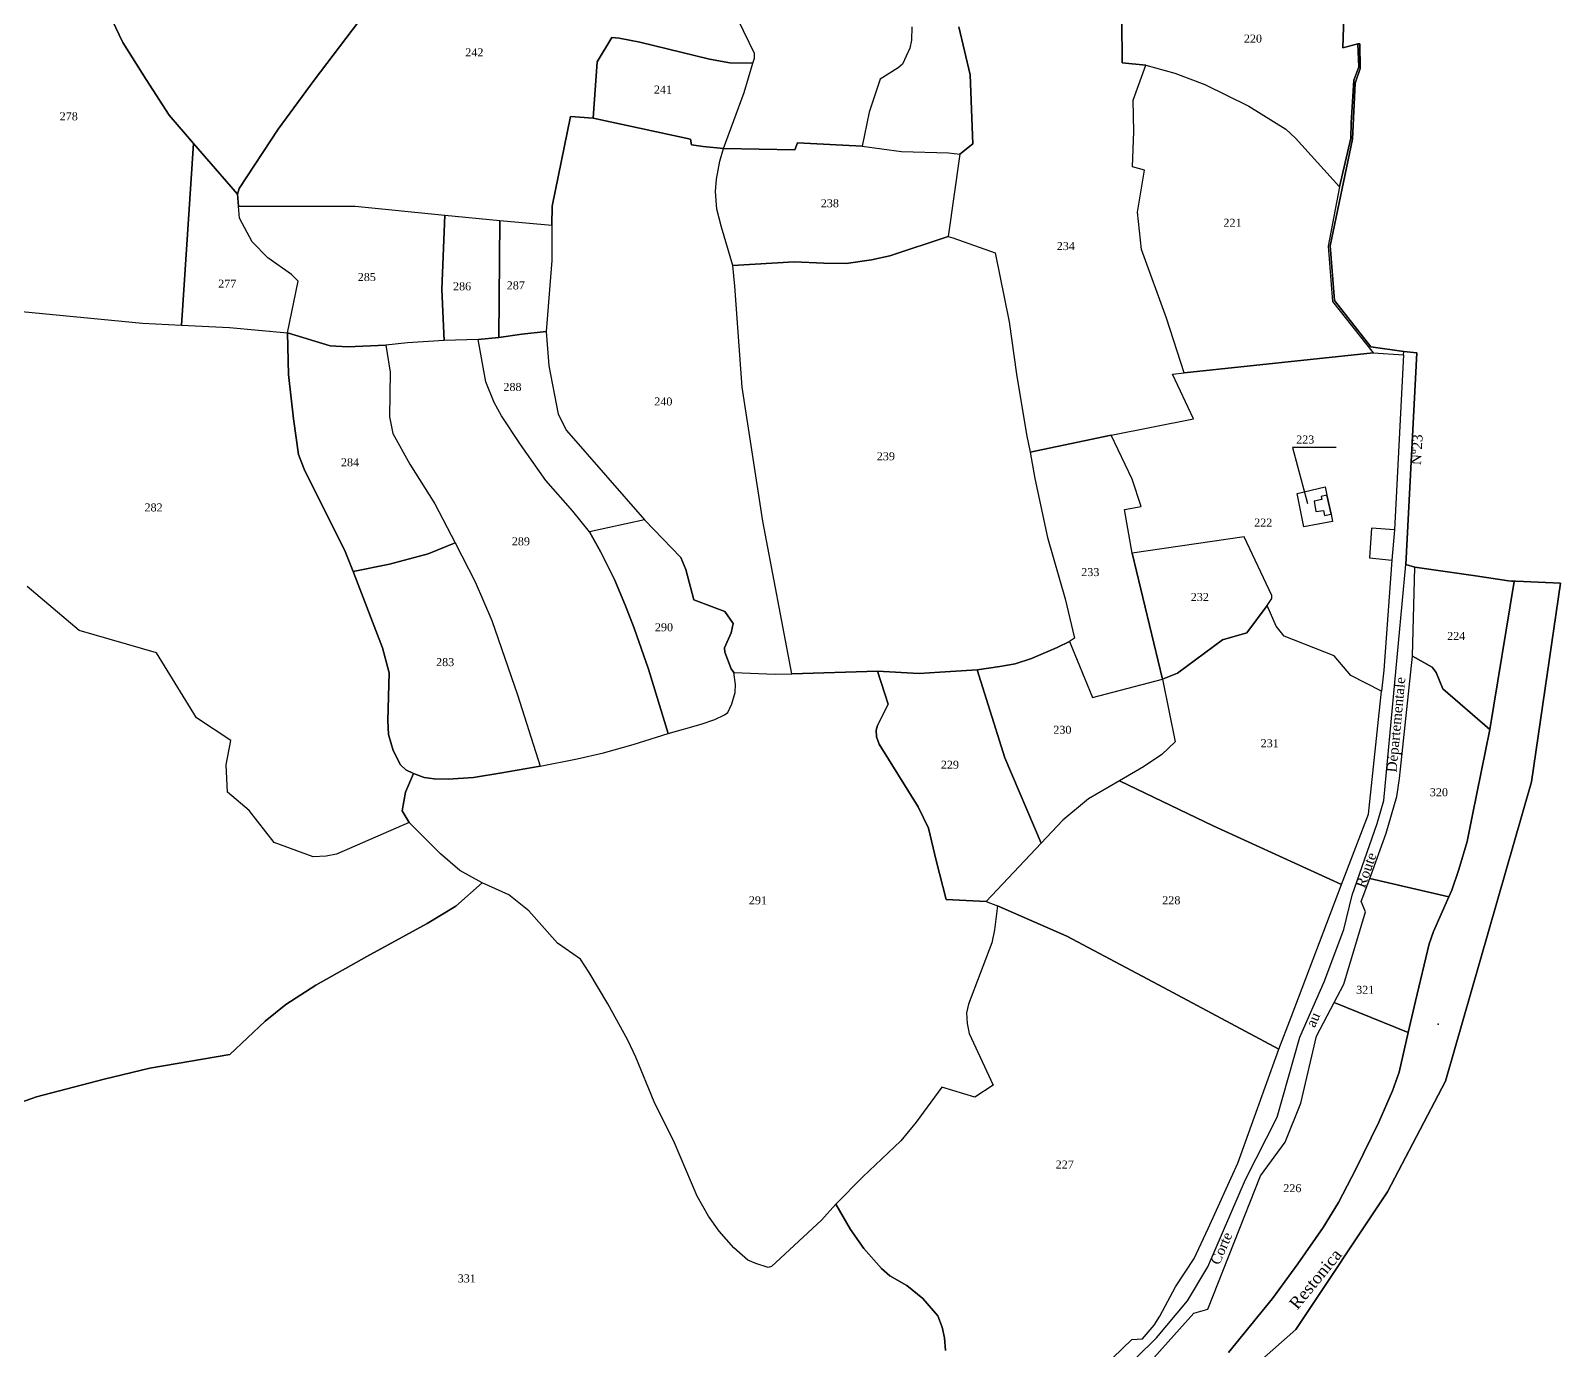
# Model space of a CAD drawing. Extents: x 1204521 to 1207304, y 6151741 to 6153999.
# Drawn here: x 1206921.8 to 1207304, y 6152571.2 to 6152900.9 of the extents above; entities that cross this region are included whole.
import ezdxf

# ---------------------------------------------------------------- set-up
doc = ezdxf.new("R2010")
doc.units = 0
doc.linetypes.add('CONTINU', pattern=[0])
doc.layers.get('0').update_dxf_attribs({"linetype": 'CONTINU'})
for name, color, linetype in [('1FLECHEFL', 7, 'CONTINU'), ('1LIEUDIT', 7, 'CONTINU'), ('1PARCELLE', 7, 'CONTINU'), ('1SECTION', 7, 'CONTINU'), ('1SUBDSECT', 7, 'CONTINU'), ('1TRONFLUV', 7, 'CONTINU'), ('1TROUPARCELLE', 7, 'CONTINU'), ('1ZONCOMM', 7, 'CONTINU'), ('3BATIDUR', 7, 'CONTINU'), ('3FISCLINE', 7, 'CONTINUOUS'), ('3FLECHEPAR', 7, 'CONTINU'), ('3PARCELLETEX', 7, 'CONTINU'), ('3TRONFLUVTEX', 7, 'CONTINU'), ('3ZONCOMMTEX', 7, 'CONTINU')]:
    doc.layers.add(name, color=color, linetype=linetype)
doc.styles.get("Standard").update_dxf_attribs({"font": 'Times New Roman'})

# ---------------------------------------------------------------- blocks, each defined once
blk = doc.blocks.new('FLECHRU1')
blk.add_point((0, 0))

msp = doc.modelspace()

# ---------------------------------------------------------------- linework, layer by layer
at = {"layer": '1LIEUDIT'}
msp.add_lwpolyline([(1207250.22, 6152914.63), (1207249.65, 6152896.57), (1207253.4, 6152897.56), (1207253.9, 6152897.61), (1207253.96, 6152891.45), (1207252.77, 6152887.75), (1207252.06, 6152873.74), (1207246.48, 6152847.1), (1207247.59, 6152833.44), (1207256.67, 6152821.86), (1207264.89, 6152820.73), (1207268.16, 6152820.4), (1207265.38, 6152767.48), (1207267.68, 6152766.8), (1207282.81, 6152764.67), (1207291.03, 6152763.44), (1207304.02, 6152762.84), (1207296.79, 6152713.23), (1207275.31, 6152638.39), (1207260.78, 6152610.76), (1207237.88, 6152576.41), (1207181.26, 6152526.37)], dxfattribs=at)
at = {"layer": '1PARCELLE'}
for points in [[(1206919.6, 6152830.68), (1206949.74, 6152827.82), (1206959.51, 6152827.29), (1206962.51, 6152872.69), (1206956.4, 6152879.77), (1206950.69, 6152888.67), (1206944.87, 6152897.94), (1206942.13, 6152903.52), (1206939.71, 6152910.01), (1206937.77, 6152916.5), (1206935.26, 6152927.65), (1206932.68, 6152941.84), (1206931.12, 6152957.66), (1206907.62, 6152941.37)], [(1206942.13, 6152903.52), (1206944.87, 6152897.94), (1206950.69, 6152888.67), (1206956.4, 6152879.77), (1206962.51, 6152872.69), (1206973.51, 6152860.03), (1206973.88, 6152861.48), (1206983.68, 6152876.3), (1206992.65, 6152888.48), (1207005.31, 6152905.16)], [(1207005.31, 6152905.16), (1206992.65, 6152888.48), (1206983.68, 6152876.3), (1206973.88, 6152861.48), (1206973.51, 6152860.03), (1206973.71, 6152857.05), (1207002.91, 6152857), (1207025.28, 6152854.78), (1207039.02, 6152853.41), (1207052.03, 6152852.32), (1207052.1, 6152857.01), (1207056.68, 6152879.41), (1207062.35, 6152879.03), (1207063.38, 6152893.05), (1207067, 6152899.16), (1207068.86, 6152899.01), (1207073.97, 6152897.99), (1207091.4, 6152893.77), (1207096.52, 6152892.8), (1207102.23, 6152892.75), (1207102.66, 6152893.97), (1207102.7, 6152895.18), (1207098.55, 6152903.62)], [(1207141.93, 6152901.79), (1207141.88, 6152898.46), (1207141.46, 6152896.54), (1207139.65, 6152892.49), (1207138.53, 6152891.59), (1207134.02, 6152888.78), (1207131.32, 6152880.49), (1207129.59, 6152872.06), (1207113.41, 6152872.84), (1207112.73, 6152871.11), (1207094.93, 6152871.47), (1207094.93, 6152871.47), (1207100.05, 6152885.46), (1207102.23, 6152892.75), (1207102.66, 6152893.97), (1207102.7, 6152895.18), (1207098.55, 6152903.62)], [(1207141.93, 6152901.79), (1207141.88, 6152898.46), (1207141.46, 6152896.54), (1207139.65, 6152892.49), (1207138.53, 6152891.59), (1207134.02, 6152888.78), (1207131.32, 6152880.49), (1207129.59, 6152872.06), (1207139.35, 6152870.69), (1207151.13, 6152870.36), (1207154, 6152870.01), (1207157.24, 6152872.62), (1207156.55, 6152889.86), (1207153.71, 6152901.86)], [(1207153.71, 6152901.86), (1207156.55, 6152889.86), (1207157.24, 6152872.62), (1207154, 6152870.01), (1207151.02, 6152849.44), (1207152.25, 6152849.14), (1207162.76, 6152845.33), (1207166.33, 6152828.16), (1207168.14, 6152815.08), (1207170.59, 6152800), (1207171.54, 6152795.57), (1207191.8, 6152799.79), (1207212.33, 6152803.92), (1207207.08, 6152815.08), (1207209.98, 6152815.43), (1207209.98, 6152815.43), (1207205.62, 6152829.07), (1207199.39, 6152846.18), (1207198.34, 6152855.55), (1207200.11, 6152866.01), (1207197.13, 6152866.85), (1207197.42, 6152875.66), (1207197.28, 6152883.47), (1207200.43, 6152892.29), (1207194.53, 6152892.85), (1207194.48, 6152903.51)], [(1206919.6, 6152830.68), (1206949.74, 6152827.82), (1206959.51, 6152827.29), (1206971.52, 6152826.71), (1206986, 6152825.41), (1206986.25, 6152815.01), (1206987.47, 6152803.9), (1206988.75, 6152794.99), (1206990.18, 6152791.33), (1207000.4, 6152770.76), (1207002.38, 6152765.79), (1207009.74, 6152746.66), (1207011.34, 6152740.48), (1207011.03, 6152728.55), (1207011.2, 6152725.06), (1207012.35, 6152721.08), (1207014.18, 6152717.48), (1207015.57, 6152716.22), (1207017.42, 6152715.27), (1207015.47, 6152710.62), (1207014.66, 6152705.99), (1207016.37, 6152703.06), (1207016.37, 6152703.06), (1206998.21, 6152695.15), (1206995.67, 6152694.64), (1206992.37, 6152694.51), (1206982.63, 6152698.08), (1206976.4, 6152706.09), (1206970.99, 6152710.65), (1206970.69, 6152717.42), (1206971.79, 6152723.51), (1206963.22, 6152729.16), (1206953.22, 6152745.43), (1206933.91, 6152751.02), (1206920.9, 6152761.97)], [(1206918.06, 6152632.72), (1206923.3, 6152634.53), (1206940.13, 6152638.89), (1206951.54, 6152641.65), (1206971.57, 6152645.11), (1206980.41, 6152653.4), (1206985.52, 6152657.56), (1206993.08, 6152662.42), (1207005.81, 6152669.57), (1207020.85, 6152677.83), (1207028.04, 6152682.17), (1207034.59, 6152687.94), (1207034.59, 6152687.94), (1207029.06, 6152691.08), (1207024.24, 6152695.24), (1207016.37, 6152703.06), (1206998.21, 6152695.15), (1206995.67, 6152694.64), (1206992.37, 6152694.51), (1206982.63, 6152698.08), (1206976.4, 6152706.09), (1206970.99, 6152710.65), (1206970.69, 6152717.42), (1206971.79, 6152723.51), (1206963.22, 6152729.16), (1206953.22, 6152745.43), (1206933.91, 6152751.02), (1206920.9, 6152761.97)], [(1207150.37, 6152571.14), (1207150.13, 6152574.28), (1207149.53, 6152576.98), (1207148.45, 6152579.82), (1207144.7, 6152584.15), (1207140.71, 6152587.35), (1207136.51, 6152589.83), (1207134.4, 6152591.61), (1207130, 6152596.6), (1207126.65, 6152601.39), (1207122.95, 6152607.68), (1207119.43, 6152603.72), (1207106.89, 6152592.09), (1207106.09, 6152591.9), (1207103.01, 6152592.86), (1207101.02, 6152593.7), (1207097.5, 6152596.83), (1207093.87, 6152600.96), (1207091.2, 6152604.73), (1207088.35, 6152609.69), (1207082.67, 6152623.05), (1207077.59, 6152633.3), (1207072.98, 6152644.44), (1207071.03, 6152648.67), (1207066.03, 6152657.77), (1207061.36, 6152665.56), (1207059.19, 6152668.9), (1207053.47, 6152672.92), (1207046.27, 6152680.96), (1207041.26, 6152685.02), (1207034.59, 6152687.94), (1207034.59, 6152687.94), (1207028.04, 6152682.17), (1207020.85, 6152677.83), (1207005.81, 6152669.57), (1206993.08, 6152662.42), (1206985.52, 6152657.56), (1206980.41, 6152653.4), (1206971.57, 6152645.11), (1206951.54, 6152641.65), (1206940.13, 6152638.89), (1206923.3, 6152634.53), (1206918.06, 6152632.72)], [(1207173.05, 6152550.86), (1207196.93, 6152573.93), (1207199.61, 6152574.06), (1207202.53, 6152577.51), (1207203.95, 6152579.71), (1207207.83, 6152587.03), (1207212.55, 6152594.09), (1207215.97, 6152601.64), (1207223.41, 6152617.92), (1207233.66, 6152646.42), (1207204.85, 6152661.82), (1207180.67, 6152674.62), (1207163.37, 6152682.24), (1207163.37, 6152682.24), (1207162.64, 6152676.26), (1207161.99, 6152673), (1207156.13, 6152657.68), (1207155.64, 6152655.47), (1207155.79, 6152652.81), (1207156.33, 6152650.3), (1207162.32, 6152637.39), (1207157.75, 6152634.42), (1207149.46, 6152636.89), (1207143.08, 6152628.22), (1207139.25, 6152623.53), (1207129.75, 6152614.57), (1207122.95, 6152607.68), (1207126.65, 6152601.39), (1207130, 6152596.6), (1207134.4, 6152591.61), (1207136.51, 6152589.83), (1207140.71, 6152587.35), (1207144.7, 6152584.15), (1207148.45, 6152579.82), (1207149.53, 6152576.98), (1207150.13, 6152574.28), (1207150.37, 6152571.14)], [(1207202.41, 6152569.32), (1207212.39, 6152580.46), (1207215.92, 6152581.44), (1207229.05, 6152614.78), (1207235.23, 6152623.2), (1207239.14, 6152632.95), (1207243.04, 6152649.71), (1207247.5, 6152658.11), (1207247.5, 6152658.11), (1207266.01, 6152650.62), (1207263.71, 6152640.67), (1207262.05, 6152636.02), (1207258.62, 6152628.18), (1207252.91, 6152616.44), (1207248.56, 6152608.13), (1207244.77, 6152601.84), (1207238.39, 6152592.83), (1207232.11, 6152584.15), (1207221.06, 6152570.61)]]:
    msp.add_lwpolyline(points, dxfattribs=at)
for points in [[(1207249.39, 6152916.88), (1207205.54, 6152914.61), (1207191.13, 6152922.53), (1207194.34, 6152904.72), (1207194.48, 6152903.51), (1207194.53, 6152892.85), (1207200.43, 6152892.29), (1207207.72, 6152890.23), (1207215.16, 6152887.39), (1207226.15, 6152882.03), (1207235.39, 6152876.24), (1207237.82, 6152874.04), (1207248.83, 6152861.85), (1207251.62, 6152874), (1207251.75, 6152877.83), (1207252.39, 6152888.47), (1207253.68, 6152891.83), (1207253.4, 6152897.56), (1207249.65, 6152896.57), (1207250.22, 6152914.63), (1207249.39, 6152916.88)], [(1207062.35, 6152879.03), (1207086.65, 6152873.74), (1207086.96, 6152872.33), (1207089.81, 6152871.9), (1207094.93, 6152871.47), (1207100.05, 6152885.46), (1207102.23, 6152892.75), (1207096.52, 6152892.8), (1207091.4, 6152893.77), (1207073.97, 6152897.99), (1207068.86, 6152899.01), (1207067, 6152899.16), (1207063.38, 6152893.05), (1207062.35, 6152879.03)], [(1207248.83, 6152861.85), (1207245.96, 6152847.01), (1207247.06, 6152833.24), (1207257.27, 6152820.42), (1207209.98, 6152815.43), (1207205.62, 6152829.07), (1207199.39, 6152846.18), (1207198.34, 6152855.55), (1207200.11, 6152866.01), (1207197.13, 6152866.85), (1207197.42, 6152875.66), (1207197.28, 6152883.47), (1207200.43, 6152892.29), (1207207.72, 6152890.23), (1207215.16, 6152887.39), (1207226.15, 6152882.03), (1207235.39, 6152876.24), (1207237.82, 6152874.04), (1207248.83, 6152861.85)], [(1207075.19, 6152778.7), (1207084.24, 6152769.23), (1207085.53, 6152766.25), (1207087.47, 6152758.67), (1207095.26, 6152755.76), (1207097.37, 6152752.78), (1207096.82, 6152750.46), (1207095.18, 6152746.69), (1207095.21, 6152745.57), (1207096.84, 6152741.48), (1207097.52, 6152740.53), (1207107.81, 6152740.07), (1207111.99, 6152740.18), (1207104.77, 6152778.32), (1207099.55, 6152811.77), (1207097.77, 6152837.01), (1207097.24, 6152842.17), (1207094.39, 6152851.77), (1207093.27, 6152856.28), (1207092.95, 6152860.7), (1207093.18, 6152863.78), (1207094.01, 6152868.3), (1207094.93, 6152871.47), (1207089.81, 6152871.9), (1207086.96, 6152872.33), (1207086.65, 6152873.74), (1207062.35, 6152879.03), (1207056.68, 6152879.41), (1207052.1, 6152857.01), (1207052.03, 6152852.32), (1207052.04, 6152843.45), (1207050.59, 6152825.69), (1207051.25, 6152817.17), (1207053.64, 6152805.07), (1207055.69, 6152800.98), (1207075.19, 6152778.7)], [(1206973.51, 6152860.03), (1206962.51, 6152872.69), (1206959.51, 6152827.29), (1206971.52, 6152826.71), (1206986, 6152825.41), (1206988.65, 6152838.3), (1206987.01, 6152839.94), (1206981.04, 6152844.09), (1206977.16, 6152848.13), (1206973.96, 6152854.01), (1206973.71, 6152857.05), (1206973.51, 6152860.03)], [(1207097.24, 6152842.17), (1207094.39, 6152851.77), (1207093.27, 6152856.28), (1207092.95, 6152860.7), (1207093.18, 6152863.78), (1207094.01, 6152868.3), (1207094.93, 6152871.47), (1207112.73, 6152871.11), (1207113.41, 6152872.84), (1207129.59, 6152872.06), (1207139.35, 6152870.69), (1207151.13, 6152870.36), (1207154, 6152870.01), (1207151.02, 6152849.44), (1207136.46, 6152844.65), (1207131.87, 6152843.58), (1207125.58, 6152842.67), (1207119.97, 6152842.79), (1207112.57, 6152843.1), (1207097.24, 6152842.17)], [(1206986, 6152825.41), (1206988.65, 6152838.3), (1206987.01, 6152839.94), (1206981.04, 6152844.09), (1206977.16, 6152848.13), (1206973.96, 6152854.01), (1206973.71, 6152857.05), (1207002.91, 6152857), (1207025.28, 6152854.78), (1207024.51, 6152836.18), (1207025.08, 6152823.5), (1207015.96, 6152822.85), (1207010.58, 6152822.28), (1207000.97, 6152821.92), (1206996.65, 6152822.14), (1206986, 6152825.41)], [(1207025.28, 6152854.78), (1207039.02, 6152853.41), (1207038.82, 6152824.2), (1207033.58, 6152823.68), (1207025.08, 6152823.5), (1207024.51, 6152836.18), (1207025.28, 6152854.78)], [(1207052.03, 6152852.32), (1207052.04, 6152843.45), (1207050.59, 6152825.69), (1207044.53, 6152825.01), (1207038.82, 6152824.2), (1207039.02, 6152853.41), (1207052.03, 6152852.32)], [(1207111.99, 6152740.18), (1207104.77, 6152778.32), (1207099.55, 6152811.77), (1207097.77, 6152837.01), (1207097.24, 6152842.17), (1207112.57, 6152843.1), (1207119.97, 6152842.79), (1207125.58, 6152842.67), (1207131.87, 6152843.58), (1207136.46, 6152844.65), (1207151.02, 6152849.44), (1207152.25, 6152849.14), (1207162.76, 6152845.33), (1207166.33, 6152828.16), (1207168.14, 6152815.08), (1207170.59, 6152800), (1207171.54, 6152795.57), (1207172.71, 6152789.02), (1207175.89, 6152774.22), (1207180.31, 6152758.92), (1207182.64, 6152749.09), (1207181.37, 6152748.31), (1207178.25, 6152746.79), (1207171.85, 6152744), (1207167.8, 6152742.7), (1207163.94, 6152742.06), (1207158.31, 6152741.19), (1207148.97, 6152740.59), (1207143.82, 6152740.31), (1207133.43, 6152740.85), (1207111.99, 6152740.18)], [(1207002.38, 6152765.79), (1207000.4, 6152770.76), (1206990.18, 6152791.33), (1206988.75, 6152794.99), (1206987.47, 6152803.9), (1206986.25, 6152815.01), (1206986, 6152825.41), (1206996.65, 6152822.14), (1207000.97, 6152821.92), (1207010.58, 6152822.28), (1207011.65, 6152815.59), (1207011.43, 6152804.41), (1207012.3, 6152800.23), (1207016.54, 6152792.59), (1207022.76, 6152782.67), (1207027.87, 6152772.89), (1207021.09, 6152770.17), (1207011.46, 6152767.58), (1207002.38, 6152765.79)], [(1207027.87, 6152772.89), (1207032.83, 6152763.19), (1207037.03, 6152753.49), (1207043.43, 6152734.96), (1207049.08, 6152717.13), (1207058.39, 6152718.99), (1207064.97, 6152720.42), (1207072.32, 6152722.56), (1207081.09, 6152725.26), (1207076.21, 6152741.33), (1207072.56, 6152751.61), (1207070.45, 6152757.18), (1207067.69, 6152763.74), (1207064.3, 6152770.56), (1207061.45, 6152775.65), (1207057.28, 6152780.87), (1207050.53, 6152788.47), (1207044.2, 6152797.47), (1207039.43, 6152804.63), (1207037.62, 6152807.94), (1207035.5, 6152813.17), (1207033.58, 6152823.68), (1207025.08, 6152823.5), (1207015.96, 6152822.85), (1207010.58, 6152822.28), (1207011.65, 6152815.59), (1207011.43, 6152804.41), (1207012.3, 6152800.23), (1207016.54, 6152792.59), (1207022.76, 6152782.67), (1207027.87, 6152772.89)], [(1207075.19, 6152778.7), (1207061.45, 6152775.65), (1207057.28, 6152780.87), (1207050.53, 6152788.47), (1207044.2, 6152797.47), (1207039.43, 6152804.63), (1207037.62, 6152807.94), (1207035.5, 6152813.17), (1207033.58, 6152823.68), (1207038.82, 6152824.2), (1207044.53, 6152825.01), (1207050.59, 6152825.69), (1207051.25, 6152817.17), (1207053.64, 6152805.07), (1207055.69, 6152800.98), (1207075.19, 6152778.7)], [(1207251.67, 6152739.8), (1207247.53, 6152744.72), (1207235.01, 6152749.62), (1207232.97, 6152752.08), (1207230.75, 6152757.3), (1207231.89, 6152759.02), (1207231.96, 6152759.77), (1207225.02, 6152774.41), (1207197.02, 6152770.31), (1207195.08, 6152781.27), (1207199.29, 6152781.98), (1207197.03, 6152788.8), (1207191.8, 6152799.79), (1207212.33, 6152803.92), (1207207.08, 6152815.08), (1207209.98, 6152815.43), (1207257.27, 6152820.42), (1207264.81, 6152819.91), (1207262.56, 6152776.13), (1207261.93, 6152768.55), (1207259.88, 6152741.08), (1207259.3, 6152735.87), (1207251.67, 6152739.8)], [(1207197.02, 6152770.31), (1207195.08, 6152781.27), (1207199.29, 6152781.98), (1207197.03, 6152788.8), (1207191.8, 6152799.79), (1207171.54, 6152795.57), (1207172.71, 6152789.02), (1207175.89, 6152774.22), (1207180.31, 6152758.92), (1207182.64, 6152749.09), (1207181.37, 6152748.31), (1207187.12, 6152734.25), (1207204.57, 6152738.88), (1207197.02, 6152770.31)], [(1207247.08, 6152778.27), (1207239.9, 6152776.89), (1207238.25, 6152785.23), (1207245.27, 6152786.9), (1207245.66, 6152784.79), (1207246.71, 6152780.07), (1207247.08, 6152778.27)], [(1207075.19, 6152778.7), (1207061.45, 6152775.65), (1207064.3, 6152770.56), (1207067.69, 6152763.74), (1207070.45, 6152757.18), (1207072.56, 6152751.61), (1207076.21, 6152741.33), (1207081.09, 6152725.26), (1207089.37, 6152727.59), (1207092.75, 6152728.81), (1207095.17, 6152729.94), (1207095.99, 6152730.57), (1207097.03, 6152732.69), (1207097.83, 6152735.55), (1207097.95, 6152737.51), (1207097.52, 6152740.53), (1207096.84, 6152741.48), (1207095.21, 6152745.57), (1207095.18, 6152746.69), (1207096.82, 6152750.46), (1207097.37, 6152752.78), (1207095.26, 6152755.76), (1207087.47, 6152758.67), (1207085.53, 6152766.25), (1207084.24, 6152769.23), (1207075.19, 6152778.7)], [(1207230.75, 6152757.3), (1207231.89, 6152759.02), (1207231.96, 6152759.77), (1207225.02, 6152774.41), (1207197.02, 6152770.31), (1207204.57, 6152738.88), (1207208.36, 6152740.34), (1207219.56, 6152748.65), (1207225.67, 6152750.45), (1207230.75, 6152757.3)], [(1207017.42, 6152715.27), (1207015.57, 6152716.22), (1207014.18, 6152717.48), (1207012.35, 6152721.08), (1207011.2, 6152725.06), (1207011.03, 6152728.55), (1207011.34, 6152740.48), (1207009.74, 6152746.66), (1207002.38, 6152765.79), (1207011.46, 6152767.58), (1207021.09, 6152770.17), (1207027.87, 6152772.89), (1207032.83, 6152763.19), (1207037.03, 6152753.49), (1207043.43, 6152734.96), (1207049.08, 6152717.13), (1207039.52, 6152715.43), (1207032.41, 6152714.29), (1207026.1, 6152713.85), (1207022.6, 6152713.93), (1207020.1, 6152714.31), (1207017.42, 6152715.27)], [(1207267.09, 6152744.62), (1207267.68, 6152766.8), (1207282.81, 6152764.67), (1207291.03, 6152763.44), (1207292.43, 6152763.29), (1207286.42, 6152726.32), (1207274.63, 6152736.45), (1207272.95, 6152740.49), (1207271.98, 6152741.87), (1207267.09, 6152744.62)], [(1207259.3, 6152735.87), (1207251.67, 6152739.8), (1207247.53, 6152744.72), (1207235.01, 6152749.62), (1207232.97, 6152752.08), (1207230.75, 6152757.3), (1207225.67, 6152750.45), (1207219.56, 6152748.65), (1207208.36, 6152740.34), (1207204.57, 6152738.88), (1207207.77, 6152723.23), (1207204.41, 6152720.07), (1207199.84, 6152716.99), (1207193.85, 6152713.43), (1207217.29, 6152702.21), (1207249.3, 6152687.53), (1207256.05, 6152705.12), (1207259.3, 6152735.87)], [(1207158.31, 6152741.19), (1207163.94, 6152742.06), (1207167.8, 6152742.7), (1207171.85, 6152744), (1207178.25, 6152746.79), (1207181.37, 6152748.31), (1207187.12, 6152734.25), (1207204.57, 6152738.88), (1207207.77, 6152723.23), (1207204.41, 6152720.07), (1207199.84, 6152716.99), (1207193.85, 6152713.43), (1207186.11, 6152708.94), (1207179.7, 6152703.66), (1207174.25, 6152697.87), (1207165.18, 6152719.19), (1207158.31, 6152741.19)], [(1207267.09, 6152744.62), (1207271.98, 6152741.87), (1207272.95, 6152740.49), (1207274.63, 6152736.45), (1207286.42, 6152726.32), (1207282.04, 6152704.95), (1207280.69, 6152698.29), (1207278.61, 6152691.34), (1207276.93, 6152686.12), (1207276.11, 6152684.47), (1207256.43, 6152689.09), (1207260.48, 6152700.37), (1207263.19, 6152709.55), (1207263.8, 6152714.01), (1207267.09, 6152744.62)], [(1207034.59, 6152687.94), (1207029.06, 6152691.08), (1207024.24, 6152695.24), (1207016.37, 6152703.06), (1207014.66, 6152705.99), (1207015.47, 6152710.62), (1207017.42, 6152715.27), (1207020.1, 6152714.31), (1207022.6, 6152713.93), (1207026.1, 6152713.85), (1207032.41, 6152714.29), (1207039.52, 6152715.43), (1207049.08, 6152717.13), (1207058.39, 6152718.99), (1207064.97, 6152720.42), (1207072.32, 6152722.56), (1207081.09, 6152725.26), (1207089.37, 6152727.59), (1207092.75, 6152728.81), (1207095.17, 6152729.94), (1207095.99, 6152730.57), (1207097.03, 6152732.69), (1207097.83, 6152735.55), (1207097.95, 6152737.51), (1207097.52, 6152740.53), (1207107.81, 6152740.07), (1207111.99, 6152740.18), (1207133.43, 6152740.85), (1207136.06, 6152732.61), (1207133.43, 6152727.29), (1207133.03, 6152726.09), (1207133.11, 6152724.47), (1207133.81, 6152722.66), (1207143.54, 6152706.95), (1207146.15, 6152701.65), (1207148.01, 6152693.59), (1207150.55, 6152683.83), (1207160.55, 6152683.29), (1207163.37, 6152682.24), (1207162.64, 6152676.26), (1207161.99, 6152673), (1207156.13, 6152657.68), (1207155.64, 6152655.47), (1207155.79, 6152652.81), (1207156.33, 6152650.3), (1207162.32, 6152637.39), (1207157.75, 6152634.42), (1207149.46, 6152636.89), (1207143.08, 6152628.22), (1207139.25, 6152623.53), (1207129.75, 6152614.57), (1207122.95, 6152607.68), (1207119.43, 6152603.72), (1207106.89, 6152592.09), (1207106.09, 6152591.9), (1207103.01, 6152592.86), (1207101.02, 6152593.7), (1207097.5, 6152596.83), (1207093.87, 6152600.96), (1207091.2, 6152604.73), (1207088.35, 6152609.69), (1207082.67, 6152623.05), (1207077.59, 6152633.3), (1207072.98, 6152644.44), (1207071.03, 6152648.67), (1207066.03, 6152657.77), (1207061.36, 6152665.56), (1207059.19, 6152668.9), (1207053.47, 6152672.92), (1207046.27, 6152680.96), (1207041.26, 6152685.02), (1207034.59, 6152687.94)], [(1207133.43, 6152740.85), (1207143.82, 6152740.31), (1207148.97, 6152740.59), (1207158.31, 6152741.19), (1207165.18, 6152719.19), (1207174.25, 6152697.87), (1207160.55, 6152683.29), (1207150.55, 6152683.83), (1207148.01, 6152693.59), (1207146.15, 6152701.65), (1207143.54, 6152706.95), (1207133.81, 6152722.66), (1207133.11, 6152724.47), (1207133.03, 6152726.09), (1207133.43, 6152727.29), (1207136.06, 6152732.61), (1207133.43, 6152740.85)], [(1207174.25, 6152697.87), (1207160.55, 6152683.29), (1207163.37, 6152682.24), (1207180.67, 6152674.62), (1207204.85, 6152661.82), (1207233.66, 6152646.42), (1207236.72, 6152654.43), (1207249.3, 6152687.53), (1207217.29, 6152702.21), (1207193.85, 6152713.43), (1207186.11, 6152708.94), (1207179.7, 6152703.66), (1207174.25, 6152697.87)], [(1207256.43, 6152689.09), (1207276.11, 6152684.47), (1207272.29, 6152675.8), (1207271.25, 6152672.78), (1207267.85, 6152658.39), (1207266.01, 6152650.62), (1207247.5, 6152658.11), (1207249.89, 6152662.64), (1207255.3, 6152680.74), (1207254.25, 6152683.31), (1207256.43, 6152689.09)]]:
    msp.add_lwpolyline(points, close=True, dxfattribs=at)
at = {"layer": '1SECTION'}
msp.add_lwpolyline([(1207250.22, 6152914.63), (1207249.65, 6152896.57), (1207253.4, 6152897.56), (1207253.9, 6152897.61), (1207253.96, 6152891.45), (1207252.77, 6152887.75), (1207252.06, 6152873.74), (1207246.48, 6152847.1), (1207247.59, 6152833.44), (1207256.67, 6152821.86), (1207264.89, 6152820.73), (1207268.16, 6152820.4), (1207265.38, 6152767.48), (1207267.68, 6152766.8), (1207282.81, 6152764.67), (1207291.03, 6152763.44), (1207304.02, 6152762.84), (1207296.79, 6152713.23), (1207275.31, 6152638.39), (1207260.78, 6152610.76), (1207237.88, 6152576.41), (1207181.26, 6152526.37)], dxfattribs=at)
at = {"layer": '1SUBDSECT'}
msp.add_lwpolyline([(1207181.26, 6152526.37), (1207237.88, 6152576.41), (1207260.78, 6152610.76), (1207275.31, 6152638.39), (1207296.79, 6152713.23), (1207304.02, 6152762.84), (1207291.03, 6152763.44), (1207282.81, 6152764.67), (1207267.68, 6152766.8), (1207265.38, 6152767.48), (1207268.16, 6152820.4), (1207264.89, 6152820.73), (1207256.67, 6152821.86), (1207247.59, 6152833.44), (1207246.48, 6152847.1), (1207252.06, 6152873.74), (1207252.77, 6152887.75), (1207253.96, 6152891.45), (1207253.9, 6152897.61), (1207253.4, 6152897.56), (1207249.65, 6152896.57), (1207250.22, 6152914.63)], dxfattribs=at)
at = {"layer": '1TRONFLUV'}
msp.add_lwpolyline([(1207256.67, 6152821.86), (1207247.59, 6152833.44), (1207246.48, 6152847.1), (1207252.06, 6152873.74), (1207252.77, 6152887.75), (1207253.96, 6152891.45), (1207253.9, 6152897.61), (1207253.4, 6152897.56), (1207253.68, 6152891.83), (1207252.39, 6152888.47), (1207251.75, 6152877.83), (1207251.62, 6152874), (1207248.83, 6152861.85), (1207245.96, 6152847.01), (1207247.06, 6152833.24), (1207257.27, 6152820.42), (1207264.81, 6152819.91), (1207264.89, 6152820.73), (1207256.67, 6152821.86)], close=True, dxfattribs=at)
msp.add_lwpolyline([(1207221.06, 6152570.61), (1207232.11, 6152584.15), (1207238.39, 6152592.83), (1207244.77, 6152601.84), (1207248.56, 6152608.13), (1207252.91, 6152616.44), (1207258.62, 6152628.18), (1207262.05, 6152636.02), (1207263.71, 6152640.67), (1207266.01, 6152650.62), (1207267.85, 6152658.39), (1207271.25, 6152672.78), (1207272.29, 6152675.8), (1207276.11, 6152684.47), (1207276.93, 6152686.12), (1207278.61, 6152691.34), (1207280.69, 6152698.29), (1207282.04, 6152704.95), (1207286.42, 6152726.32), (1207286.42, 6152726.32), (1207292.43, 6152763.29), (1207291.03, 6152763.44), (1207304.02, 6152762.84), (1207296.79, 6152713.23), (1207275.31, 6152638.39), (1207260.78, 6152610.76), (1207237.88, 6152576.41), (1207181.26, 6152526.37)], dxfattribs=at)
at = {"layer": '1TROUPARCELLE'}
msp.add_lwpolyline([(1207238.25, 6152785.23), (1207245.27, 6152786.9), (1207245.66, 6152784.79), (1207246.71, 6152780.07), (1207247.08, 6152778.27), (1207239.9, 6152776.89), (1207238.25, 6152785.23)], close=True, dxfattribs=at)
at = {"layer": '1ZONCOMM'}
msp.add_lwpolyline([(1207188.31, 6152559.7), (1207203.12, 6152574.27), (1207210.84, 6152583.52), (1207215.94, 6152592.06), (1207225.32, 6152613.85), (1207233.21, 6152629.47), (1207238.91, 6152649.41), (1207245.01, 6152663.22), (1207249.92, 6152676.28), (1207251.95, 6152684.93), (1207258.25, 6152702.84), (1207259.88, 6152708.52), (1207265.38, 6152767.48), (1207268.16, 6152820.4)], dxfattribs=at)
msp.add_lwpolyline([(1207188.31, 6152559.7), (1207203.12, 6152574.27), (1207210.84, 6152583.52), (1207215.94, 6152592.06), (1207225.32, 6152613.85), (1207233.21, 6152629.47), (1207238.91, 6152649.41), (1207245.01, 6152663.22), (1207249.92, 6152676.28), (1207251.95, 6152684.93), (1207258.25, 6152702.84), (1207259.88, 6152708.52), (1207265.38, 6152767.48), (1207268.16, 6152820.4)], dxfattribs=at)
at = {"layer": '3BATIDUR'}
msp.add_lwpolyline([(1207246.71, 6152780.07), (1207245.66, 6152784.79), (1207244.23, 6152784.5), (1207244.38, 6152783.73), (1207242.47, 6152783.35), (1207242.95, 6152780.71), (1207244.81, 6152780.97), (1207245.05, 6152779.79), (1207246.71, 6152780.07)], close=True, dxfattribs=at)
at = {"layer": '3FISCLINE'}
msp.add_lwpolyline([(1207262.56, 6152776.13), (1207256.8, 6152776.62), (1207256.32, 6152769.2), (1207261.93, 6152768.55)], dxfattribs=at)
at = {"layer": '3FLECHEPAR'}
msp.add_lwpolyline([(1207248, 6152796.7), (1207237.08, 6152796.73), (1207240.79, 6152782.74)], dxfattribs=at)

# ---------------------------------------------------------------- block references
at = {"layer": '1FLECHEFL', "rotation": 76.3}
msp.add_blockref('FLECHRU1', (1207273.5, 6152652.63), dxfattribs=at)

# ---------------------------------------------------------------- texts
at = {"layer": '3PARCELLETEX'}
for s, p in [('220', (1207224.93, 6152897.89)), ('242', (1207030.4, 6152894.45)), ('241', (1207077.53, 6152885.16)), ('278', (1206929.05, 6152878.48)), ('238', (1207119.23, 6152856.76)), ('221', (1207219.82, 6152851.88)), ('234', (1207178.17, 6152846.06)), ('277', (1206968.66, 6152836.66)), ('285', (1207003.53, 6152838.32)), ('286', (1207027.33, 6152836.01)), ('287', (1207040.75, 6152836.23)), ('288', (1207039.92, 6152810.87)), ('240', (1207077.62, 6152807.24)), ('223', (1207238, 6152797.73)), ('284', (1206999.33, 6152792.02)), ('239', (1207133.22, 6152793.55)), ('282', (1206950.25, 6152780.76)), ('222', (1207227.5, 6152776.98)), ('289', (1207042.02, 6152772.29)), ('233', (1207184.3, 6152764.61)), ('232', (1207211.66, 6152758.39)), ('290', (1207077.78, 6152750.83)), ('224', (1207275.71, 6152748.66)), ('283', (1207023.1, 6152742.12)), ('230', (1207177.32, 6152725.21)), ('231', (1207229.13, 6152721.86)), ('229', (1207149.21, 6152716.48)), ('320', (1207271.4, 6152709.62)), ('291', (1207101.24, 6152682.61)), ('228', (1207204.54, 6152682.63)), ('321', (1207252.98, 6152660.25)), ('227', (1207177.92, 6152616.6)), ('226', (1207234.78, 6152610.7)), ('331', (1207028.5, 6152588.15))]:
    msp.add_text(s, height=2, dxfattribs=at).set_placement(p)
at = {"layer": '3TRONFLUVTEX'}
msp.add_text('Restonica', height=3, rotation=50.7, dxfattribs=at).set_placement((1207238.3, 6152581.16))
at = {"layer": '3ZONCOMMTEX'}
for s, rotation, p in [('Nº23', 86.9, (1207269.19, 6152792.29)), ('Nº23', 86.9, (1207269.19, 6152792.29)), ('Départementale', 84.6, (1207263.05, 6152715.48)), ('Départementale', 84.6, (1207263.05, 6152715.48)), ('Route', 70.7, (1207255.15, 6152686.49)), ('Route', 70.7, (1207255.15, 6152686.49)), ('au', 66.2, (1207242.64, 6152651.65)), ('au', 66.2, (1207242.64, 6152651.65)), ('Corte', 66.7, (1207218.78, 6152592.32)), ('Corte', 66.7, (1207218.78, 6152592.32))]:
    msp.add_text(s, height=2.5, rotation=rotation, dxfattribs=at).set_placement(p)

doc.saveas('drawing.dxf')
